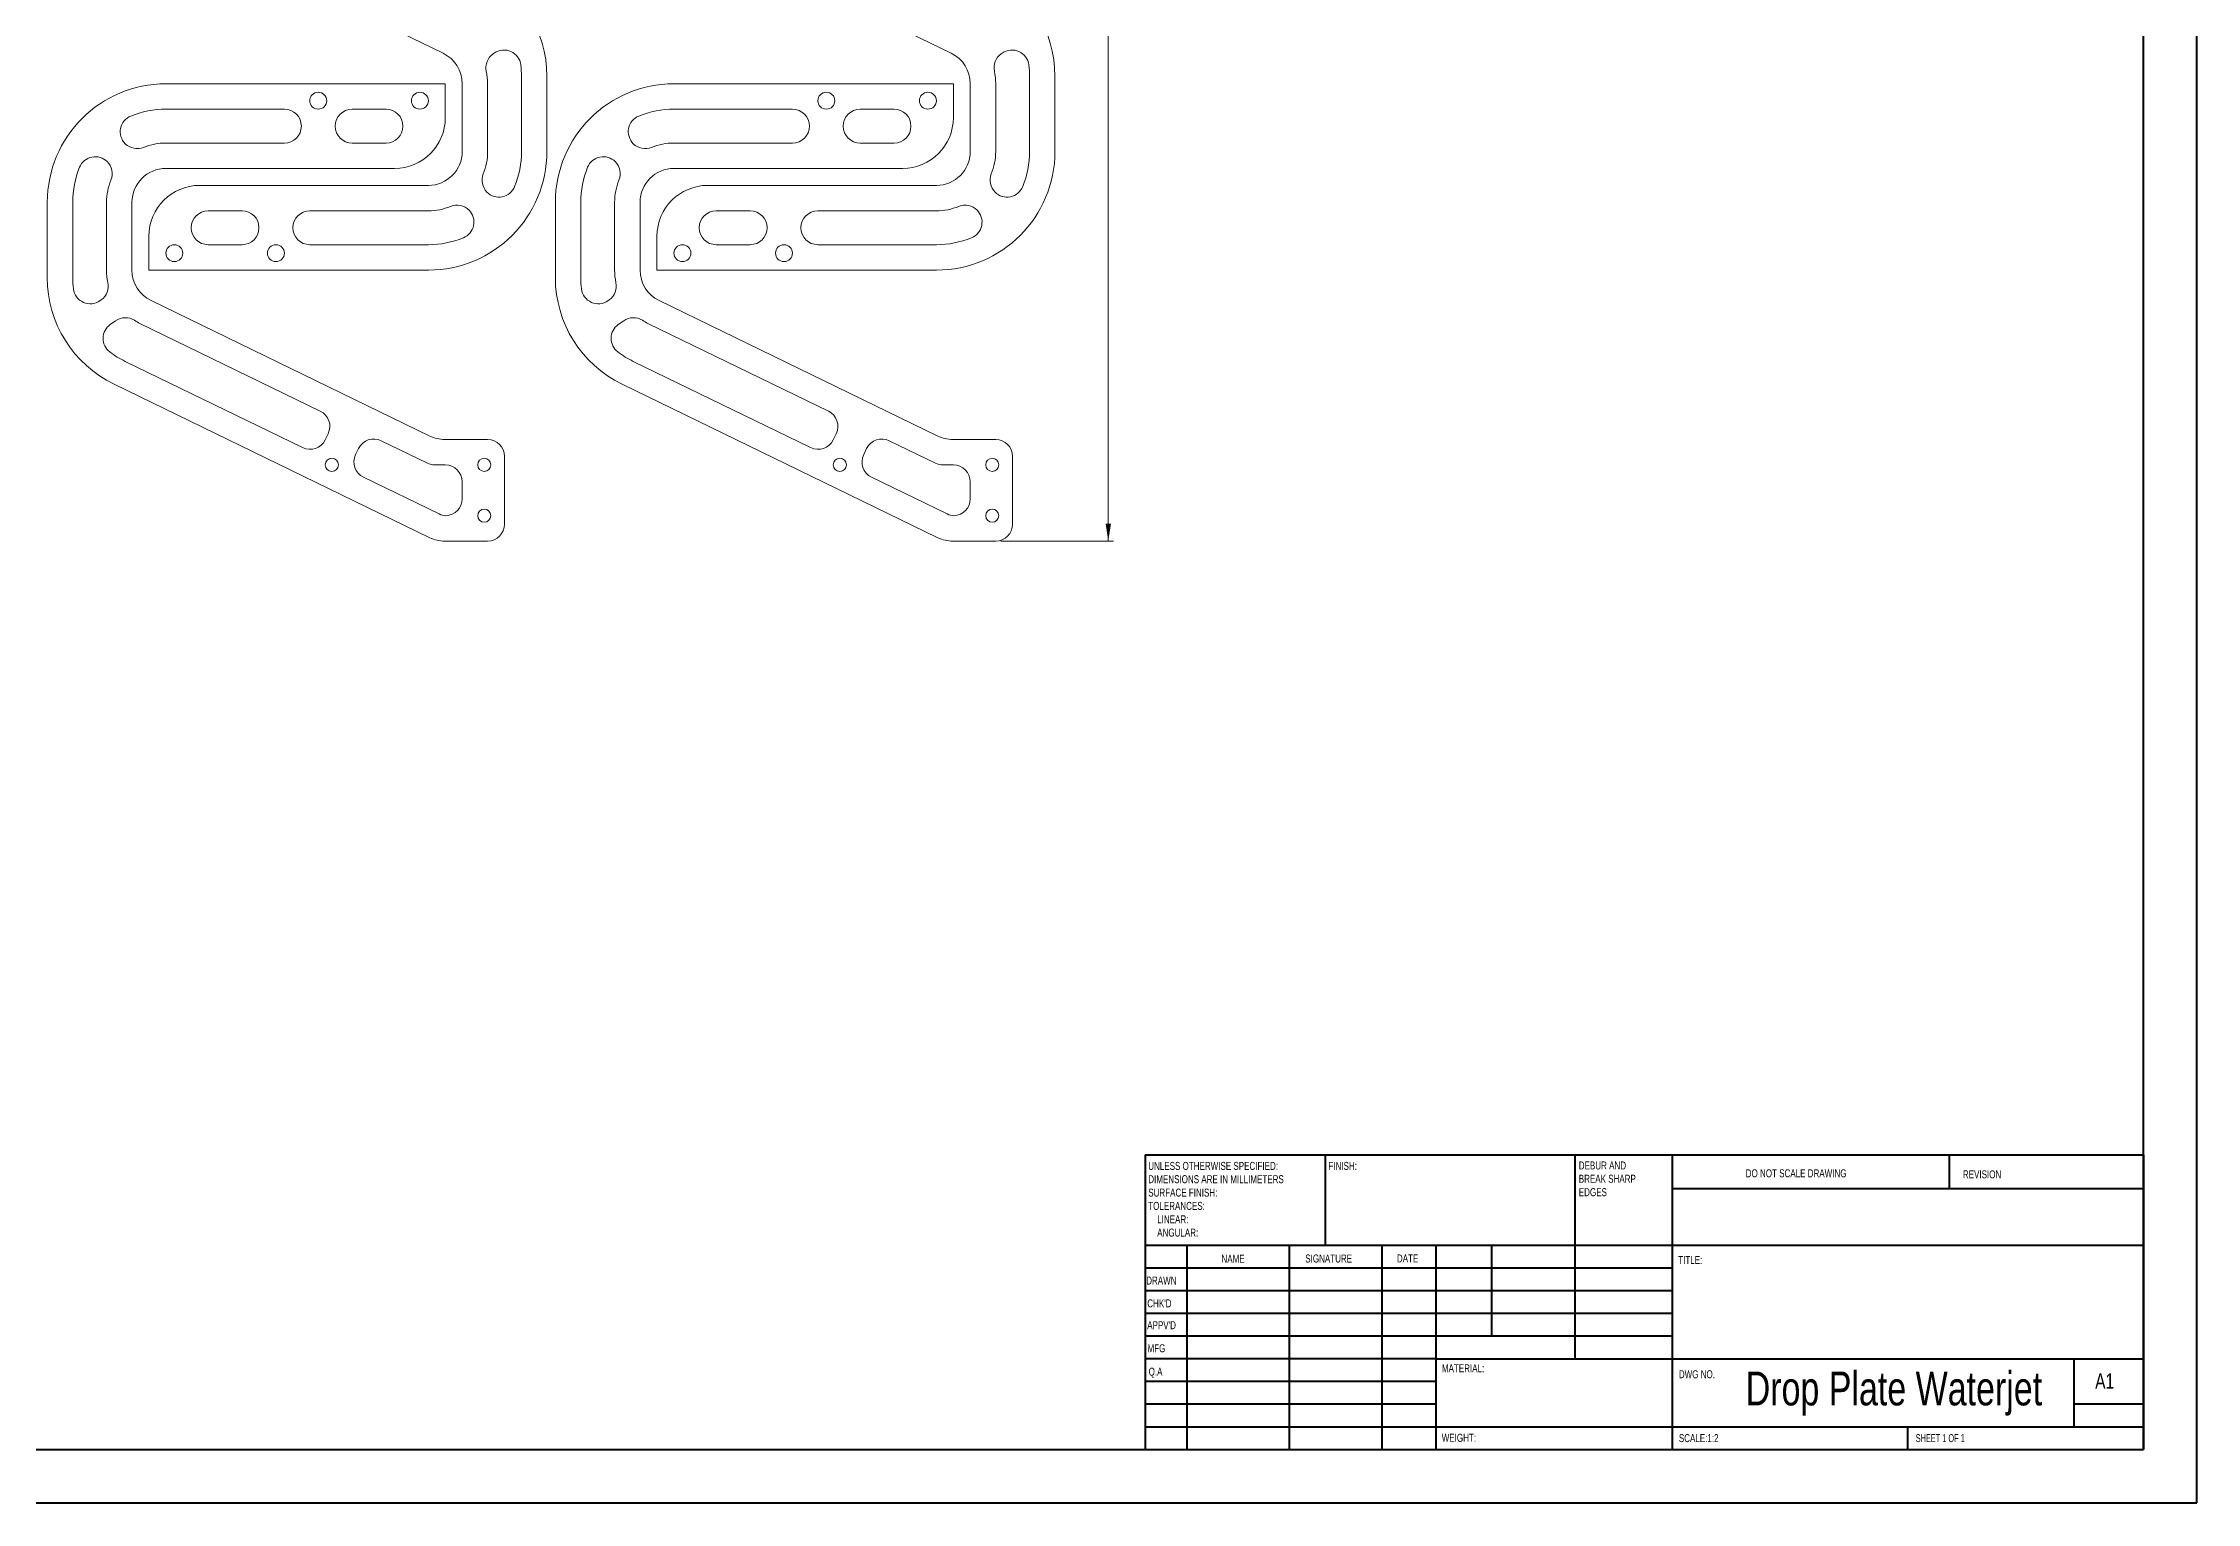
# Model space of a CAD drawing. Header units: inches. Extents: x 0 to 33.1, y 0 to 23.4.
# Drawn here: x 17.22 to 33.11, y 0.01 to 10.78 of the extents above; entities that cross this region are included whole.
import ezdxf

# ---------------------------------------------------------------- set-up
doc = ezdxf.new("R2010")
doc.units = ezdxf.units.IN
doc.header["$MEASUREMENT"] = 0
doc.styles.add('SLDTEXTSTYLE0', font='TXT', dxfattribs={"width": 0.75})
doc.styles.add('SLDTEXTSTYLE1', font='TXT', dxfattribs={"width": 0.6875})
doc.dimstyles.new('SLDDIMSTYLE1', dxfattribs={"dimtxt": 0.137795, "dimasz": 0.13, "dimexe": 0, "dimexo": 0.0625, "dimgap": 0.034449, "dimtad": 1, "dimdec": 4, "dimlfac": 2, "dimrnd": 1e-09, "dimzin": 12, "dimdsep": 46, "dimtxsty": 'SLDTEXTSTYLE0', "dimsah": 1, "dimcen": 0.09, "dimadec": 0, "dimazin": 3, "dimtfac": 1, "dimtdec": 4, "dimtofl": 0, "dimtmove": 0, "dimatfit": 3, "dimfxl": 1, "dimfrac": 2, "dimtolj": 1, "dimtzin": 12, "dimarcsym": 0})

# ---------------------------------------------------------------- blocks, each defined once
blk = doc.blocks.new('SW_NOTE_0')
at = {"color": 0, "linetype": 'Continuous', "lineweight": 0, "attachment_point": 1, "style": 'SLDTEXTSTYLE0'}
for s, insert, char_height in [('DEBUR AND', (0, 0.076), 0.0591), ('BREAK SHARP', (0, -0.022), 0.05906), ('EDGES', (0, -0.121), 0.0591)]:
    blk.add_mtext(s, dxfattribs=dict(at, insert=insert, char_height=char_height))
blk = doc.blocks.new('SW_NOTE_1')
at = {"color": 0, "linetype": 'Continuous', "lineweight": 0, "attachment_point": 1, "style": 'SLDTEXTSTYLE0'}
for s, insert, char_height in [('UNLESS OTHERWISE SPECIFIED:', (0, 0.076), 0.05906), ('SURFACE FINISH:', (0, -0.121), 0.05906), ('DIMENSIONS ARE IN MILLIMETERS', (0, -0.022), 0.05906), ('TOLERANCES:', (0, -0.219), 0.05906), ('LINEAR:', (0.066, -0.318), 0.0591), ('ANGULAR:', (0.066, -0.416), 0.0591)]:
    blk.add_mtext(s, dxfattribs=dict(at, insert=insert, char_height=char_height))
blk = doc.blocks.new('_D_3')
at = {"color": 7, "linetype": 'Continuous', "lineweight": 0}
for p, q in [((21.791, 16.993), (25.117, 16.993)), ((25.078, 16.993), (25.078, 7.106)), ((24.286, 7.106), (25.117, 7.106))]:
    blk.add_line(p, q, dxfattribs=at)
for points in [[(25.078, 16.993), (25.058, 16.863), (25.098, 16.863)], [(25.078, 7.106), (25.098, 7.236), (25.058, 7.236)]]:
    blk.add_solid(points, dxfattribs=at)
at = {"color": 7, "linetype": 'Continuous', "lineweight": 0, "insert": (24.9, 11.501, -3.036), "char_height": 0.1378, "attachment_point": 1, "rotation": 90, "style": 'SLDTEXTSTYLE0'}
blk.add_mtext('19.7731', dxfattribs=at)

msp = doc.modelspace()

# ---------------------------------------------------------------- linework, layer by layer
at = {"color": 7, "linetype": 'Continuous', "lineweight": 40}
for p, q in [((33.11334, 0.008456), (33.11334, 23.394283)), ((32.71964, 0.402157), (32.71964, 23.000582)), ((25.349561, 2.577354), (32.71964, 2.577354)), ((25.349561, 2.577354), (25.349561, 0.402157)), ((26.680269, 1.908062), (26.680269, 2.577354)), ((28.522789, 2.577354), (28.522789, 1.071448)), ((29.239325, 2.577354), (29.239325, 0.402157)), ((31.286569, 2.326369), (31.286569, 2.577354)), ((32.71964, 2.577354), (32.71964, 0.402157)), ((32.71964, 2.326369), (29.239325, 2.326369)), ((32.71964, 1.908062), (25.349561, 1.908062)), ((25.656647, 1.908062), (25.656647, 0.402157)), ((26.412197, 1.908062), (26.412197, 0.402157)), ((27.09755, 1.908062), (27.09755, 0.402157)), ((27.499167, 0.402157), (27.499167, 1.908062)), ((27.908616, 1.238771), (27.908616, 1.908062)), ((29.239325, 1.740739), (25.349561, 1.740739)), ((29.239325, 1.573417), (25.349561, 1.573417)), ((29.239325, 1.406094), (25.349561, 1.406094)), ((29.239325, 1.238771), (25.349561, 1.238771)), ((27.499167, 1.071448), (25.349561, 1.071448)), ((27.499167, 1.071448), (32.71964, 1.071448)), ((32.207828, 0.56948), (32.207828, 1.071448)), ((27.499167, 0.904122), (25.349561, 0.904122)), ((27.499167, 0.736802), (25.349561, 0.736802)), ((32.71964, 0.736802), (32.207828, 0.736802)), ((25.349561, 0.56948), (32.71964, 0.56948)), ((30.979482, 0.402157), (30.979482, 0.56948)), ((0.987356, 0.402157), (32.71964, 0.402157)), ((0.003104, 0.008456), (33.11334, 0.008456))]:
    msp.add_line(p, q, dxfattribs=at)
at = {"color": 7, "linetype": 'Continuous', "lineweight": 15}
for p, q in [((18.111012, 11.706094), (20.168546, 10.706094)), ((21.861011, 11.706094), (23.918546, 10.706094)), ((20.54586, 10.707471), (20.537556, 10.701657)), ((24.29586, 10.707471), (24.287555, 10.701657)), ((20.746765, 9.981244), (20.746765, 10.536337)), ((20.934265, 9.981244), (20.934265, 10.536337)), ((24.496765, 9.981244), (24.496765, 10.536337)), ((24.684265, 9.981244), (24.684265, 10.536337)), ((20.184265, 10.481244), (18.121765, 10.481244)), ((20.184265, 10.231244), (20.184265, 10.481244)), ((20.309265, 10.481244), (20.309265, 9.981244)), ((20.496766, 10.481244), (20.496766, 9.981244)), ((23.934265, 10.481244), (21.871765, 10.481244)), ((23.934265, 10.231244), (23.934265, 10.481244)), ((24.059265, 10.481244), (24.059265, 9.981244)), ((24.246765, 10.481244), (24.246765, 9.981244)), ((18.996765, 10.293744), (18.121765, 10.293744)), ((19.746765, 10.293744), (19.496765, 10.293744)), ((22.746766, 10.293744), (21.871765, 10.293744)), ((23.496765, 10.293744), (23.246765, 10.293744)), ((18.121765, 10.043744), (18.996765, 10.043744)), ((19.496765, 10.043744), (19.746765, 10.043744)), ((21.871765, 10.043744), (22.746766, 10.043744)), ((23.246765, 10.043744), (23.496765, 10.043744)), ((18.121765, 9.856244), (19.809265, 9.856244)), ((20.059265, 9.731244), (18.371765, 9.731244)), ((21.871765, 9.856244), (23.559265, 9.856244)), ((23.809265, 9.731244), (22.121765, 9.731244)), ((17.246765, 9.606244), (17.246765, 9.051151)), ((17.434265, 9.606244), (17.434265, 9.051151)), ((17.684265, 9.106244), (17.684265, 9.606244)), ((17.871765, 9.106244), (17.871765, 9.606244)), ((18.684265, 9.543744), (18.434265, 9.543744)), ((20.059265, 9.543744), (19.184265, 9.543744)), ((20.996765, 9.606244), (20.996765, 9.051151)), ((21.184265, 9.606244), (21.184265, 9.051151)), ((21.434266, 9.106244), (21.434266, 9.606244)), ((21.621766, 9.106244), (21.621766, 9.606244)), ((22.434265, 9.543744), (22.184266, 9.543744)), ((23.809265, 9.543744), (22.934266, 9.543744)), ((17.996765, 9.356244), (17.996765, 9.106244)), ((18.434265, 9.293744), (18.684265, 9.293744)), ((19.184265, 9.293744), (20.059265, 9.293744)), ((21.746765, 9.356244), (21.746765, 9.106244)), ((22.184266, 9.293744), (22.434265, 9.293744)), ((22.934266, 9.293744), (23.809265, 9.293744)), ((17.996765, 9.106244), (20.059265, 9.106244)), ((21.746765, 9.106244), (23.809265, 9.106244)), ((17.635171, 8.880017), (17.643475, 8.88583)), ((20.070019, 7.881394), (18.012484, 8.881394)), ((21.385172, 8.880017), (21.393475, 8.88583)), ((23.820019, 7.881394), (21.762484, 8.881394)), ((17.751011, 8.732232), (17.711354, 8.704468)), ((19.261756, 8.065752), (17.930523, 8.712756)), ((21.50101, 8.732232), (21.461354, 8.704468)), ((23.011755, 8.065752), (21.680523, 8.712756)), ((17.821241, 8.432813), (19.130815, 7.796336)), ((21.571241, 8.432813), (22.880815, 7.796336)), ((17.73928, 8.264176), (20.070019, 7.131394)), ((21.48928, 8.264176), (23.820019, 7.131394)), ((19.29788, 7.854121), (19.31954, 7.898686)), ((20.052741, 7.681319), (19.711456, 7.847189)), ((20.496766, 7.856244), (20.1793, 7.856244)), ((23.047881, 7.854121), (23.06954, 7.898686)), ((23.802741, 7.681319), (23.461456, 7.847189)), ((24.246765, 7.856244), (23.9293, 7.856244)), ((19.54439, 7.789405), (19.522731, 7.744839)), ((20.184265, 7.668744), (20.107382, 7.668744)), ((20.621765, 7.231244), (20.621765, 7.731244)), ((23.29439, 7.789405), (23.272731, 7.744839)), ((23.934265, 7.668744), (23.857381, 7.668744)), ((24.371766, 7.231244), (24.371766, 7.731244)), ((19.580515, 7.577774), (20.139043, 7.306319)), ((20.309265, 7.418744), (20.309265, 7.543744)), ((23.330515, 7.577774), (23.889043, 7.306319)), ((24.059265, 7.418744), (24.059265, 7.543744)), ((20.1793, 7.106244), (20.496766, 7.106244)), ((23.9293, 7.106244), (24.246765, 7.106244))]:
    msp.add_line(p, q, dxfattribs=at)
for centre, radius in [((19.246765, 10.356244), 0.0625), ((19.996765, 10.356244), 0.0625), ((22.996765, 10.356244), 0.0625), ((23.746765, 10.356244), 0.0625), ((18.184265, 9.231244), 0.0625), ((18.934265, 9.231244), 0.0625), ((21.934265, 9.231244), 0.0625), ((22.684265, 9.231244), 0.0625), ((19.346765, 7.668744), 0.048375), ((20.471765, 7.668744), 0.048375), ((23.096765, 7.668744), 0.048375), ((24.221765, 7.668744), 0.048375), ((20.471765, 7.293744), 0.048375), ((24.221765, 7.293744), 0.048375)]:
    msp.add_circle(centre, radius, dxfattribs=at)
for centre, radius, start, end in [((20.059265, 10.536336), 0.875, 0, 64.0793885), ((23.809265, 10.536336), 0.875, 0, 64.0793885), ((20.059265, 10.481244), 0.25, 0, 64.0793885), ((20.609246, 10.599259), 0.125, 124.9962501, 192.1108697), ((20.61755, 10.605072), 0.125, 7.0189002, 124.9962501), ((23.809265, 10.481244), 0.25, 0, 64.0793885), ((24.359246, 10.599259), 0.125, 124.9962501, 192.1108697), ((24.36755, 10.605072), 0.125, 7.0189002, 124.9962501), ((20.059265, 10.481244), 0.4375, 0, 12.1108697), ((20.059265, 10.536336), 0.6875, 0, 7.0189002), ((23.809265, 10.481244), 0.4375, 0, 12.1108697), ((23.809265, 10.536336), 0.6875, 0, 7.0189002), ((18.121765, 9.606244), 0.875, 90, 180), ((21.871765, 9.606244), 0.875, 90, 180), ((17.910006, 10.127362), 0.125, 112.1146195, 225), ((18.121765, 9.606244), 0.6875, 90, 112.1146195), ((18.996765, 10.168744), 0.125, 0, 90), ((19.496765, 10.168744), 0.125, 90, 180), ((19.746765, 10.168744), 0.125, 0, 90), ((19.809265, 10.231244), 0.375, 270, 0), ((21.660006, 10.127362), 0.125, 112.1146195, 225), ((21.871765, 9.606244), 0.6875, 90, 112.1146195), ((22.746765, 10.168744), 0.125, 0, 90), ((23.246765, 10.168744), 0.125, 90, 180), ((23.496765, 10.168744), 0.125, 0, 90), ((23.559265, 10.231244), 0.375, 270, 0), ((17.910006, 10.127362), 0.125, 225, 292.1146195), ((18.121765, 9.606244), 0.4375, 90, 112.1146195), ((18.996765, 10.168744), 0.125, 270, 0), ((19.496765, 10.168744), 0.125, 180, 270), ((19.746765, 10.168744), 0.125, 270, 0), ((21.660006, 10.127362), 0.125, 225, 292.1146195), ((21.871765, 9.606244), 0.4375, 90, 112.1146195), ((22.746765, 10.168744), 0.125, 270, 0), ((23.246765, 10.168744), 0.125, 180, 270), ((23.496765, 10.168744), 0.125, 270, 0), ((18.121765, 9.606244), 0.6875, 157.8853805, 180), ((17.600647, 9.818003), 0.125, 45, 157.8853805), ((17.600647, 9.818003), 0.125, 337.8853805, 45), ((20.059265, 9.981244), 0.25, 270, 0), ((20.059265, 9.981244), 0.875, 270, 0), ((20.059265, 9.981244), 0.4375, 337.8853805, 0), ((20.059265, 9.981244), 0.6875, 337.8853805, 0), ((21.871765, 9.606244), 0.6875, 157.8853805, 180), ((21.350647, 9.818003), 0.125, 45, 157.8853805), ((21.350647, 9.818003), 0.125, 337.8853805, 45), ((23.809265, 9.981244), 0.25, 270, 0), ((23.809265, 9.981244), 0.875, 270, 0), ((23.809265, 9.981244), 0.4375, 337.8853805, 0), ((23.809265, 9.981244), 0.6875, 337.8853805, 0), ((18.121765, 9.606244), 0.4375, 157.8853805, 180), ((18.121765, 9.606244), 0.25, 90, 180), ((18.371765, 9.356244), 0.375, 90, 180), ((20.580384, 9.769485), 0.125, 157.8853805, 225), ((20.580384, 9.769485), 0.125, 225, 337.8853805), ((21.871765, 9.606244), 0.4375, 157.8853805, 180), ((21.871765, 9.606244), 0.25, 90, 180), ((22.121765, 9.356244), 0.375, 90, 180), ((24.330384, 9.769485), 0.125, 157.8853805, 225), ((24.330384, 9.769485), 0.125, 225, 337.8853805), ((18.434265, 9.418744), 0.125, 90, 180), ((18.684265, 9.418744), 0.125, 0, 90), ((19.184265, 9.418744), 0.125, 90, 180), ((20.059265, 9.981244), 0.4375, 270, 292.1146195), ((20.271024, 9.460125), 0.125, 45, 112.1146195), ((20.271024, 9.460125), 0.125, 292.1146195, 45), ((22.184265, 9.418744), 0.125, 90, 180), ((22.434265, 9.418744), 0.125, 0, 90), ((22.934265, 9.418744), 0.125, 90, 180), ((23.809265, 9.981244), 0.4375, 270, 292.1146195), ((24.021024, 9.460125), 0.125, 45, 112.1146195), ((24.021024, 9.460125), 0.125, 292.1146195, 45), ((18.434265, 9.418744), 0.125, 180, 270), ((18.684265, 9.418744), 0.125, 270, 0), ((19.184265, 9.418744), 0.125, 180, 270), ((22.184265, 9.418744), 0.125, 180, 270), ((22.434265, 9.418744), 0.125, 270, 0), ((22.934265, 9.418744), 0.125, 180, 270), ((20.059265, 9.981244), 0.6875, 270, 292.1146195), ((23.809265, 9.981244), 0.6875, 270, 292.1146195), ((18.121765, 9.106244), 0.4375, 180, 192.1108697), ((18.121765, 9.106244), 0.25, 180, 244.0793885), ((21.871765, 9.106244), 0.4375, 180, 192.1108697), ((21.871765, 9.106244), 0.25, 180, 244.0793885), ((18.121765, 9.051151), 0.875, 180, 244.0793885), ((18.121765, 9.051151), 0.6875, 180, 187.0189002), ((17.563481, 8.982415), 0.125, 187.0189002, 304.9962501), ((17.571785, 8.988229), 0.125, 304.9962501, 12.1108697), ((21.871765, 9.051151), 0.875, 180, 244.0793885), ((21.871765, 9.051151), 0.6875, 180, 187.0189002), ((21.313481, 8.982415), 0.125, 187.0189002, 304.9962501), ((21.321785, 8.988229), 0.125, 304.9962501, 12.1108697), ((17.822701, 8.629833), 0.125, 57.8816306, 124.9962501), ((21.572701, 8.629833), 0.125, 57.8816306, 124.9962501), ((17.783044, 8.602069), 0.125, 124.9962501, 232.9744612), ((18.121765, 9.106244), 0.4375, 237.8816306, 244.0793885), ((21.533044, 8.602069), 0.125, 124.9962501, 232.9744612), ((21.871765, 9.106244), 0.4375, 237.8816306, 244.0793885), ((18.121765, 9.051151), 0.6875, 232.9744612, 244.0793885), ((21.871765, 9.051151), 0.6875, 232.9744612, 244.0793885), ((19.207115, 7.953327), 0.125, 334.0793885, 64.0793885), ((22.957115, 7.953327), 0.125, 334.0793885, 64.0793885), ((19.185455, 7.908761), 0.125, 244.0793885, 334.0793885), ((19.656815, 7.734764), 0.125, 64.0793885, 154.0793885), ((20.1793, 8.106244), 0.25, 244.0793885, 270), ((20.496765, 7.731244), 0.125, 0, 90), ((22.935455, 7.908761), 0.125, 244.0793885, 334.0793885), ((23.406815, 7.734764), 0.125, 64.0793885, 154.0793885), ((23.9293, 8.106244), 0.25, 244.0793885, 270), ((24.246765, 7.731244), 0.125, 0, 90), ((19.635156, 7.690199), 0.125, 154.0793885, 244.0793885), ((20.107382, 7.793744), 0.125, 244.0793885, 270), ((20.184265, 7.543744), 0.125, 0, 90), ((23.385156, 7.690199), 0.125, 154.0793885, 244.0793885), ((23.857382, 7.793744), 0.125, 244.0793885, 270), ((23.934265, 7.543744), 0.125, 0, 90), ((20.184265, 7.418744), 0.125, 272.1590282, 0), ((23.934265, 7.418744), 0.125, 272.1590282, 0), ((20.193684, 7.418744), 0.125, 244.0793885, 267.8409718), ((20.496765, 7.231244), 0.125, 270, 0), ((23.943684, 7.418744), 0.125, 244.0793885, 267.8409718), ((24.246765, 7.231244), 0.125, 270, 0), ((20.1793, 7.356244), 0.25, 244.0793885, 270), ((23.9293, 7.356244), 0.25, 244.0793885, 270)]:
    msp.add_arc(centre, radius, start, end, dxfattribs=at)

# ---------------------------------------------------------------- block references
at = {"color": 7, "linetype": 'Continuous', "lineweight": 0}
for name, p in [('SW_NOTE_1', (25.372934, 2.448904)), ('SW_NOTE_0', (28.550711, 2.452137))]:
    msp.add_blockref(name, p, dxfattribs=at)

# ---------------------------------------------------------------- texts
for s, insert, char_height, attachment_point, style in [('FINISH:', (26.702761, 2.524963), 0.0590551, 1, 'SLDTEXTSTYLE0'), ('DO NOT SCALE DRAWING', (29.783208, 2.470385), 0.05905512, 1, 'SLDTEXTSTYLE0'), ('REVISION', (31.38608, 2.462586), 0.0590551, 1, 'SLDTEXTSTYLE0'), ('NAME', (25.913428, 1.839223), 0.0590551, 1, 'SLDTEXTSTYLE0'), ('SIGNATURE', (26.531985, 1.841596), 0.0590551, 1, 'SLDTEXTSTYLE0'), ('DATE', (27.208407, 1.842164), 0.0590551, 1, 'SLDTEXTSTYLE0'), ('TITLE:', (29.284844, 1.830438), 0.0590551, 1, 'SLDTEXTSTYLE0'), ('DRAWN', (25.357913, 1.678917), 0.0590551, 1, 'SLDTEXTSTYLE0'), ("CHK'D", (25.365721, 1.510598), 0.0590551, 1, 'SLDTEXTSTYLE0'), ("APPV'D", (25.365377, 1.34957), 0.0590551, 1, 'SLDTEXTSTYLE0'), ('MFG', (25.367481, 1.179074), 0.0590551, 1, 'SLDTEXTSTYLE0'), ('Q.A', (25.375901, 1.006474), 0.0590551, 1, 'SLDTEXTSTYLE0'), ('MATERIAL:', (27.540343, 1.031529), 0.0590551, 1, 'SLDTEXTSTYLE0'), ('DWG NO.', (29.289481, 0.987536), 0.0590551, 1, 'SLDTEXTSTYLE0'), ('Drop Plate Waterjet', (30.876787, 0.978209), 0.25, 2, 'SLDTEXTSTYLE0'), ('A1', (32.362198, 0.965166), 0.1145833, 1, 'SLDTEXTSTYLE0'), ('WEIGHT:', (27.539238, 0.518271), 0.059, 1, 'SLDTEXTSTYLE0'), ('SCALE:1:2', (29.289481, 0.516333), 0.0590551, 1, 'SLDTEXTSTYLE0'), ('SHEET 1 OF 1', (31.037683, 0.516333), 0.05905512, 1, 'SLDTEXTSTYLE1')]:
    msp.add_mtext(s, dxfattribs=dict(at, insert=insert, char_height=char_height, attachment_point=attachment_point, style=style))

# ---------------------------------------------------------------- dimensions: what is measured, and where the dimension line sits
dim = msp.add_linear_dim(base=(25.077966, 7.106244), p1=(21.751731, 16.992812), p2=(24.246765, 7.106244), angle=90, dimstyle='SLDDIMSTYLE1', dxfattribs=at)
dim.commit()
dim.dimension.update_dxf_attribs({"geometry": '_D_3', "text_midpoint": (25.077966, 11.887872), "dimtype": 160})

doc.saveas('drawing.dxf')
